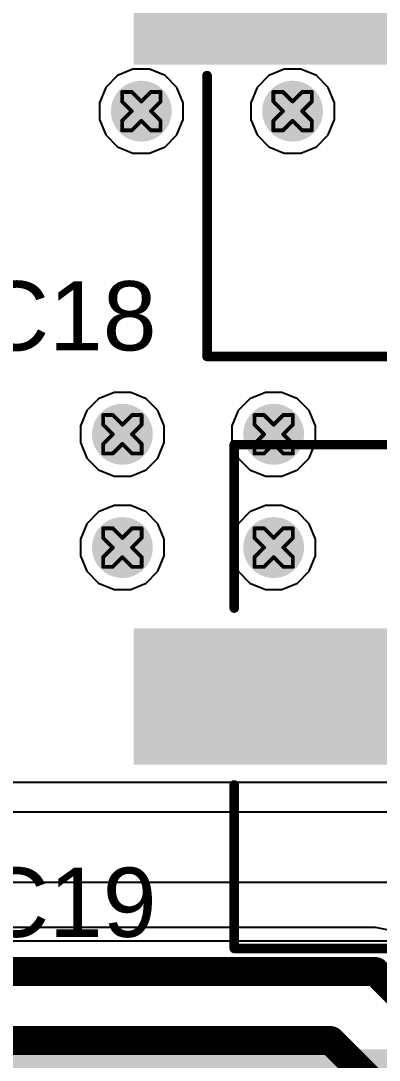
# Model space of a CAD drawing. Header units: inches. Extents: x 0 to 5379, y 0 to 5429.
# Drawn here: x 212 to 216.74, y 156.41 to 170.14 of the extents above; entities that cross this region are included whole.
import ezdxf

# ---------------------------------------------------------------- set-up
doc = ezdxf.new("R2010")
doc.units = ezdxf.units.IN
for name, color, linetype in [('Bottom Layer', 5, 'Continuous'), ('Bottom Solder', 6, 'Continuous'), ('Drill Drawing', 1, 'Continuous'), ('GND01', 16, 'Continuous'), ('GND02', 76, 'Continuous'), ('PWR', 156, 'Continuous'), ('SIG 01', 90, 'Continuous'), ('Top Layer', 1, 'Continuous'), ('Top Overlay', 2, 'Continuous'), ('Top Paste', 8, 'Continuous'), ('Top Solder', 216, 'Continuous'), ('Via Holes', 16, 'Continuous')]:
    doc.layers.add(name, color=color, linetype=linetype)
doc.styles.add('Arial', font='', dxfattribs={"height": 0.2})
doc.styles.get('Arial').set_extended_font_data('Arial')

# ---------------------------------------------------------------- blocks, each defined once
blk = doc.blocks.new('RVT1H470M0607_1090')
at = {"layer": 'Top Layer'}
for points in [[(-4.55, 0.8), (-1.05, 0.8), (-1.05, -0.8), (-4.55, -0.8)], [(1.05, 0.8), (4.55, 0.8), (4.55, -0.8), (1.05, -0.8)]]:
    blk.add_hatch(color=1, dxfattribs=at).paths.add_polyline_path(points)
at = {"layer": 'Top Paste'}
for points in [[(-4.55, 0.8), (-1.05, 0.8), (-1.05, -0.8), (-4.55, -0.8)], [(1.05, 0.8), (4.55, 0.8), (4.55, -0.8), (1.05, -0.8)]]:
    blk.add_hatch(color=8, dxfattribs=at).paths.add_polyline_path(points)
at = {"layer": 'Top Solder'}
for points in [[(-4.652, 0.902), (-0.948, 0.902), (-0.948, -0.902), (-4.652, -0.902)], [(0.948, 0.902), (4.652, 0.902), (4.652, -0.902), (0.948, -0.902)]]:
    blk.add_hatch(color=216, dxfattribs=at).paths.add_polyline_path(points)
at = {"layer": 'Top Overlay'}
for points in [[(-1.835, 3.327, 0.127, 0.127, 0), (-3.333, 1.829, 0.127, 0.127, 0)], [(3.321, 3.327, 0.127, 0.127, 0), (-1.835, 3.327, 0.127, 0.127, 0)], [(3.321, 3.327, 0.127, 0.127, 0), (3.321, 1.168, 0.127, 0.127, 0)], [(-3.918, 1.727, 0.127, 0.127, 0), (-3.918, 1.016, 0.127, 0.127, 0)], [(-3.333, 1.829, 0.127, 0.127, 0), (-3.333, 1.321, 0.127, 0.127, 0)], [(-3.562, 1.372, 0.127, 0.127, 0), (-4.273, 1.372, 0.127, 0.127, 0)], [(3.321, -1.168, 0.127, 0.127, 0), (3.321, -3.327, 0.127, 0.127, 0)], [(-3.333, -1.321, 0.127, 0.127, 0), (-3.333, -1.829, 0.127, 0.127, 0)], [(-1.835, -3.327, 0.127, 0.127, 0), (-3.333, -1.829, 0.127, 0.127, 0)], [(3.321, -3.327, 0.127, 0.127, 0), (-1.835, -3.327, 0.127, 0.127, 0)]]:
    blk.add_lwpolyline(points, format="xyseb", dxfattribs=at)
for points in [[(-1.867, 3.327, 0.0635, 0.0635, 1), (-1.803, 3.327, 0.0635, 0.0635, 1)], [(-1.867, 3.327, 0.0635, 0.0635, 1), (-1.803, 3.327, 0.0635, 0.0635, 1)], [(3.29, 3.327, 0.0635, 0.0635, 1), (3.353, 3.327, 0.0635, 0.0635, 1)], [(3.29, 3.327, 0.0635, 0.0635, 1), (3.353, 3.327, 0.0635, 0.0635, 1)], [(-3.949, 1.727, 0.0635, 0.0635, 1), (-3.886, 1.727, 0.0635, 0.0635, 1)], [(-3.365, 1.829, 0.0635, 0.0635, 1), (-3.302, 1.829, 0.0635, 0.0635, 1)], [(-3.365, 1.829, 0.0635, 0.0635, 1), (-3.302, 1.829, 0.0635, 0.0635, 1)], [(-4.305, 1.372, 0.0635, 0.0635, 1), (-4.241, 1.372, 0.0635, 0.0635, 1)], [(-3.594, 1.372, 0.0635, 0.0635, 1), (-3.53, 1.372, 0.0635, 0.0635, 1)], [(-3.365, 1.321, 0.0635, 0.0635, 1), (-3.302, 1.321, 0.0635, 0.0635, 1)], [(3.29, 1.168, 0.0635, 0.0635, 1), (3.353, 1.168, 0.0635, 0.0635, 1)], [(-3.949, 1.016, 0.0635, 0.0635, 1), (-3.886, 1.016, 0.0635, 0.0635, 1)], [(3.29, -1.168, 0.0635, 0.0635, 1), (3.353, -1.168, 0.0635, 0.0635, 1)], [(-3.365, -1.321, 0.0635, 0.0635, 1), (-3.302, -1.321, 0.0635, 0.0635, 1)], [(-3.365, -1.829, 0.0635, 0.0635, 1), (-3.302, -1.829, 0.0635, 0.0635, 1)], [(-3.365, -1.829, 0.0635, 0.0635, 1), (-3.302, -1.829, 0.0635, 0.0635, 1)], [(-1.867, -3.327, 0.0635, 0.0635, 1), (-1.803, -3.327, 0.0635, 0.0635, 1)], [(-1.867, -3.327, 0.0635, 0.0635, 1), (-1.803, -3.327, 0.0635, 0.0635, 1)], [(3.29, -3.327, 0.0635, 0.0635, 1), (3.353, -3.327, 0.0635, 0.0635, 1)], [(3.29, -3.327, 0.0635, 0.0635, 1), (3.353, -3.327, 0.0635, 0.0635, 1)]]:
    blk.add_lwpolyline(points, format="xyseb", close=True, dxfattribs=at)
blk = doc.blocks.new('UCD_220_F_10__D___1091')
at = {"layer": 'Top Layer'}
for points in [[(-6, 1.25), (-2, 1.25), (-2, -1.25), (-6, -1.25)], [(2, 1.25), (6, 1.25), (6, -1.25), (2, -1.25)]]:
    blk.add_hatch(color=1, dxfattribs=at).paths.add_polyline_path(points)
at = {"layer": 'Top Paste'}
for points in [[(-6, 1.25), (-2, 1.25), (-2, -1.25), (-6, -1.25)], [(2, 1.25), (6, 1.25), (6, -1.25), (2, -1.25)]]:
    blk.add_hatch(color=8, dxfattribs=at).paths.add_polyline_path(points)
at = {"layer": 'Top Solder'}
for points in [[(-6.102, 1.352), (-1.898, 1.352), (-1.898, -1.352), (-6.102, -1.352)], [(1.898, 1.352), (6.102, 1.352), (6.102, -1.352), (1.898, -1.352)]]:
    blk.add_hatch(color=216, dxfattribs=at).paths.add_polyline_path(points)
at = {"layer": 'Top Overlay'}
for points in [[(-3.632, 5.207, 0.127, 0.127, 0), (-5.131, 3.708, 0.127, 0.127, 0)], [(5.131, 5.207, 0.127, 0.127, 0), (-3.632, 5.207, 0.127, 0.127, 0)], [(5.131, 5.207, 0.127, 0.127, 0), (5.131, 1.499, 0.127, 0.127, 0)], [(-5.131, 3.708, 0.127, 0.127, 0), (-5.131, 1.524, 0.127, 0.127, 0)], [(-5.664, 2.121, 0.127, 0.127, 0), (-5.664, 1.618, 0.127, 0.127, 0)], [(-5.392, 1.866, 0.127, 0.127, 0), (-5.946, 1.866, 0.127, 0.127, 0)], [(-5.131, -1.524, 0.127, 0.127, 0), (-5.131, -3.708, 0.127, 0.127, 0)], [(5.131, -1.499, 0.127, 0.127, 0), (5.131, -5.207, 0.127, 0.127, 0)], [(-3.632, -5.207, 0.127, 0.127, 0), (-5.131, -3.708, 0.127, 0.127, 0)], [(5.131, -5.207, 0.127, 0.127, 0), (-3.632, -5.207, 0.127, 0.127, 0)]]:
    blk.add_lwpolyline(points, format="xyseb", dxfattribs=at)
for points in [[(-3.664, 5.207, 0.0635, 0.0635, 1), (-3.6, 5.207, 0.0635, 0.0635, 1)], [(-3.664, 5.207, 0.0635, 0.0635, 1), (-3.6, 5.207, 0.0635, 0.0635, 1)], [(5.099, 5.207, 0.0635, 0.0635, 1), (5.163, 5.207, 0.0635, 0.0635, 1)], [(5.099, 5.207, 0.0635, 0.0635, 1), (5.163, 5.207, 0.0635, 0.0635, 1)], [(-5.163, 3.708, 0.0635, 0.0635, 1), (-5.099, 3.708, 0.0635, 0.0635, 1)], [(-5.163, 3.708, 0.0635, 0.0635, 1), (-5.099, 3.708, 0.0635, 0.0635, 1)], [(-5.696, 2.121, 0.0635, 0.0635, 1), (-5.632, 2.121, 0.0635, 0.0635, 1)], [(-5.977, 1.866, 0.0635, 0.0635, 1), (-5.914, 1.866, 0.0635, 0.0635, 1)], [(-5.424, 1.866, 0.0635, 0.0635, 1), (-5.36, 1.866, 0.0635, 0.0635, 1)], [(-5.696, 1.618, 0.0635, 0.0635, 1), (-5.632, 1.618, 0.0635, 0.0635, 1)], [(-5.163, 1.524, 0.0635, 0.0635, 1), (-5.099, 1.524, 0.0635, 0.0635, 1)], [(5.099, 1.499, 0.0635, 0.0635, 1), (5.163, 1.499, 0.0635, 0.0635, 1)], [(-5.163, -1.524, 0.0635, 0.0635, 1), (-5.099, -1.524, 0.0635, 0.0635, 1)], [(5.099, -1.499, 0.0635, 0.0635, 1), (5.163, -1.499, 0.0635, 0.0635, 1)], [(-5.163, -3.708, 0.0635, 0.0635, 1), (-5.099, -3.708, 0.0635, 0.0635, 1)], [(-5.163, -3.708, 0.0635, 0.0635, 1), (-5.099, -3.708, 0.0635, 0.0635, 1)], [(-3.664, -5.207, 0.0635, 0.0635, 1), (-3.6, -5.207, 0.0635, 0.0635, 1)], [(-3.664, -5.207, 0.0635, 0.0635, 1), (-3.6, -5.207, 0.0635, 0.0635, 1)], [(5.099, -5.207, 0.0635, 0.0635, 1), (5.163, -5.207, 0.0635, 0.0635, 1)], [(5.099, -5.207, 0.0635, 0.0635, 1), (5.163, -5.207, 0.0635, 0.0635, 1)]]:
    blk.add_lwpolyline(points, format="xyseb", close=True, dxfattribs=at)

msp = doc.modelspace()

# ---------------------------------------------------------------- hatches: boundary and pattern name
at = {"layer": 'Bottom Layer'}
h = msp.add_hatch(color=5, dxfattribs=at)
edge = h.paths.add_edge_path()
edge.add_arc((213.597, 168.946), 0.3, 0, 360)
h = msp.add_hatch(color=5, dxfattribs=at)
edge = h.paths.add_edge_path()
edge.add_arc((215.597, 168.946), 0.3, 0, 360)
h = msp.add_hatch(color=5, dxfattribs=at)
edge = h.paths.add_edge_path()
edge.add_arc((213.347, 164.678), 0.3, 0, 360)
h = msp.add_hatch(color=5, dxfattribs=at)
edge = h.paths.add_edge_path()
edge.add_arc((215.347, 164.678), 0.3, 0, 360)
h = msp.add_hatch(color=5, dxfattribs=at)
edge = h.paths.add_edge_path()
edge.add_arc((213.347, 163.182), 0.3, 0, 360)
h = msp.add_hatch(color=5, dxfattribs=at)
edge = h.paths.add_edge_path()
edge.add_arc((215.347, 163.182), 0.3, 0, 360)
at = {"layer": 'Bottom Solder'}
h = msp.add_hatch(color=6, dxfattribs=at)
edge = h.paths.add_edge_path()
edge.add_arc((213.597, 168.946), 0.402, 0, 360)
h = msp.add_hatch(color=6, dxfattribs=at)
edge = h.paths.add_edge_path()
edge.add_arc((215.597, 168.946), 0.402, 0, 360)
h = msp.add_hatch(color=6, dxfattribs=at)
edge = h.paths.add_edge_path()
edge.add_arc((213.347, 164.678), 0.402, 0, 360)
h = msp.add_hatch(color=6, dxfattribs=at)
edge = h.paths.add_edge_path()
edge.add_arc((215.347, 164.678), 0.402, 0, 360)
h = msp.add_hatch(color=6, dxfattribs=at)
edge = h.paths.add_edge_path()
edge.add_arc((213.347, 163.182), 0.402, 0, 360)
h = msp.add_hatch(color=6, dxfattribs=at)
edge = h.paths.add_edge_path()
edge.add_arc((215.347, 163.182), 0.402, 0, 360)
msp.add_hatch(color=6, dxfattribs=at).paths.add_polyline_path([(191.321, 149.166), (306.197, 149.166), (306.197, 156.552), (191.321, 156.552)])
at = {"layer": 'GND01'}
h = msp.add_hatch(color=16, dxfattribs=at)
edge = h.paths.add_edge_path()
edge.add_arc((213.597, 168.946), 0.3, 0, 360)
h = msp.add_hatch(color=16, dxfattribs=at)
edge = h.paths.add_edge_path()
edge.add_arc((215.597, 168.946), 0.3, 0, 360)
h = msp.add_hatch(color=16, dxfattribs=at)
edge = h.paths.add_edge_path()
edge.add_arc((213.347, 164.678), 0.3, 0, 360)
h = msp.add_hatch(color=16, dxfattribs=at)
edge = h.paths.add_edge_path()
edge.add_arc((215.347, 164.678), 0.3, 0, 360)
h = msp.add_hatch(color=16, dxfattribs=at)
edge = h.paths.add_edge_path()
edge.add_arc((213.347, 163.182), 0.3, 0, 360)
h = msp.add_hatch(color=16, dxfattribs=at)
edge = h.paths.add_edge_path()
edge.add_arc((215.347, 163.182), 0.3, 0, 360)
at = {"layer": 'GND02'}
h = msp.add_hatch(color=76, dxfattribs=at)
edge = h.paths.add_edge_path()
edge.add_arc((213.597, 168.946), 0.3, 0, 360)
h = msp.add_hatch(color=76, dxfattribs=at)
edge = h.paths.add_edge_path()
edge.add_arc((215.597, 168.946), 0.3, 0, 360)
h = msp.add_hatch(color=76, dxfattribs=at)
edge = h.paths.add_edge_path()
edge.add_arc((213.347, 164.678), 0.3, 0, 360)
h = msp.add_hatch(color=76, dxfattribs=at)
edge = h.paths.add_edge_path()
edge.add_arc((215.347, 164.678), 0.3, 0, 360)
h = msp.add_hatch(color=76, dxfattribs=at)
edge = h.paths.add_edge_path()
edge.add_arc((213.347, 163.182), 0.3, 0, 360)
h = msp.add_hatch(color=76, dxfattribs=at)
edge = h.paths.add_edge_path()
edge.add_arc((215.347, 163.182), 0.3, 0, 360)
at = {"layer": 'PWR'}
h = msp.add_hatch(color=156, dxfattribs=at)
edge = h.paths.add_edge_path()
edge.add_arc((213.597, 168.946), 0.3, 0, 360)
h = msp.add_hatch(color=156, dxfattribs=at)
edge = h.paths.add_edge_path()
edge.add_arc((215.597, 168.946), 0.3, 0, 360)
h = msp.add_hatch(color=156, dxfattribs=at)
edge = h.paths.add_edge_path()
edge.add_arc((213.347, 164.678), 0.3, 0, 360)
h = msp.add_hatch(color=156, dxfattribs=at)
edge = h.paths.add_edge_path()
edge.add_arc((215.347, 164.678), 0.3, 0, 360)
h = msp.add_hatch(color=156, dxfattribs=at)
edge = h.paths.add_edge_path()
edge.add_arc((213.347, 163.182), 0.3, 0, 360)
h = msp.add_hatch(color=156, dxfattribs=at)
edge = h.paths.add_edge_path()
edge.add_arc((215.347, 163.182), 0.3, 0, 360)
at = {"layer": 'SIG 01'}
h = msp.add_hatch(color=90, dxfattribs=at)
edge = h.paths.add_edge_path()
edge.add_arc((213.597, 168.946), 0.3, 0, 360)
h = msp.add_hatch(color=90, dxfattribs=at)
edge = h.paths.add_edge_path()
edge.add_arc((215.597, 168.946), 0.3, 0, 360)
h = msp.add_hatch(color=90, dxfattribs=at)
edge = h.paths.add_edge_path()
edge.add_arc((213.347, 164.678), 0.3, 0, 360)
h = msp.add_hatch(color=90, dxfattribs=at)
edge = h.paths.add_edge_path()
edge.add_arc((215.347, 164.678), 0.3, 0, 360)
h = msp.add_hatch(color=90, dxfattribs=at)
edge = h.paths.add_edge_path()
edge.add_arc((213.347, 163.182), 0.3, 0, 360)
h = msp.add_hatch(color=90, dxfattribs=at)
edge = h.paths.add_edge_path()
edge.add_arc((215.347, 163.182), 0.3, 0, 360)
at = {"layer": 'Top Layer'}
h = msp.add_hatch(color=1, dxfattribs=at)
edge = h.paths.add_edge_path()
edge.add_arc((213.597, 168.946), 0.3, 0, 360)
h = msp.add_hatch(color=1, dxfattribs=at)
edge = h.paths.add_edge_path()
edge.add_arc((215.597, 168.946), 0.3, 0, 360)
h = msp.add_hatch(color=1, dxfattribs=at)
edge = h.paths.add_edge_path()
edge.add_arc((213.347, 164.678), 0.3, 0, 360)
h = msp.add_hatch(color=1, dxfattribs=at)
edge = h.paths.add_edge_path()
edge.add_arc((215.347, 164.678), 0.3, 0, 360)
h = msp.add_hatch(color=1, dxfattribs=at)
edge = h.paths.add_edge_path()
edge.add_arc((213.347, 163.182), 0.3, 0, 360)
h = msp.add_hatch(color=1, dxfattribs=at)
edge = h.paths.add_edge_path()
edge.add_arc((215.347, 163.182), 0.3, 0, 360)
at = {"layer": 'Top Solder'}
h = msp.add_hatch(color=216, dxfattribs=at)
edge = h.paths.add_edge_path()
edge.add_arc((213.597, 168.946), 0.402, 0, 360)
h = msp.add_hatch(color=216, dxfattribs=at)
edge = h.paths.add_edge_path()
edge.add_arc((215.597, 168.946), 0.402, 0, 360)
h = msp.add_hatch(color=216, dxfattribs=at)
edge = h.paths.add_edge_path()
edge.add_arc((213.347, 164.678), 0.402, 0, 360)
h = msp.add_hatch(color=216, dxfattribs=at)
edge = h.paths.add_edge_path()
edge.add_arc((215.347, 164.678), 0.402, 0, 360)
h = msp.add_hatch(color=216, dxfattribs=at)
edge = h.paths.add_edge_path()
edge.add_arc((213.347, 163.182), 0.402, 0, 360)
h = msp.add_hatch(color=216, dxfattribs=at)
edge = h.paths.add_edge_path()
edge.add_arc((215.347, 163.182), 0.402, 0, 360)
at = {"layer": 'Via Holes'}
h = msp.add_hatch(color=7, dxfattribs=at)
edge = h.paths.add_edge_path()
edge.add_arc((213.597, 168.946), 0.15, 0, 360)
h = msp.add_hatch(color=7, dxfattribs=at)
edge = h.paths.add_edge_path()
edge.add_arc((215.597, 168.946), 0.15, 0, 360)
h = msp.add_hatch(color=7, dxfattribs=at)
edge = h.paths.add_edge_path()
edge.add_arc((213.347, 164.678), 0.15, 0, 360)
h = msp.add_hatch(color=7, dxfattribs=at)
edge = h.paths.add_edge_path()
edge.add_arc((215.347, 164.678), 0.15, 0, 360)
h = msp.add_hatch(color=7, dxfattribs=at)
edge = h.paths.add_edge_path()
edge.add_arc((213.347, 163.182), 0.15, 0, 360)
h = msp.add_hatch(color=7, dxfattribs=at)
edge = h.paths.add_edge_path()
edge.add_arc((215.347, 163.182), 0.15, 0, 360)

# ---------------------------------------------------------------- linework, layer by layer
at = {"layer": 'Bottom Layer'}
for p, q in [((217.443, 158.757), (190.729, 158.757)), ((190.729, 157.988), (218.211, 157.988))]:
    msp.add_line(p, q, dxfattribs=at)
at = {"layer": 'Drill Drawing'}
for points in [[(213.343, 169.073, 0.0508, 0.0508, 0), (213.343, 169.2, 0.0508, 0.0508, 0)], [(213.343, 169.2, 0.0508, 0.0508, 0), (213.47, 169.2, 0.0508, 0.0508, 0)], [(213.47, 169.2, 0.0508, 0.0508, 0), (213.597, 169.073, 0.0508, 0.0508, 0)], [(213.597, 169.073, 0.0508, 0.0508, 0), (213.724, 169.2, 0.0508, 0.0508, 0)], [(213.724, 169.2, 0.0508, 0.0508, 0), (213.851, 169.2, 0.0508, 0.0508, 0)], [(213.851, 169.073, 0.0508, 0.0508, 0), (213.851, 169.2, 0.0508, 0.0508, 0)], [(215.343, 169.073, 0.0508, 0.0508, 0), (215.343, 169.2, 0.0508, 0.0508, 0)], [(215.343, 169.2, 0.0508, 0.0508, 0), (215.47, 169.2, 0.0508, 0.0508, 0)], [(215.47, 169.2, 0.0508, 0.0508, 0), (215.597, 169.073, 0.0508, 0.0508, 0)], [(215.597, 169.073, 0.0508, 0.0508, 0), (215.724, 169.2, 0.0508, 0.0508, 0)], [(215.724, 169.2, 0.0508, 0.0508, 0), (215.851, 169.2, 0.0508, 0.0508, 0)], [(215.851, 169.073, 0.0508, 0.0508, 0), (215.851, 169.2, 0.0508, 0.0508, 0)], [(213.343, 169.073, 0.0508, 0.0508, 0), (213.47, 168.946, 0.0508, 0.0508, 0)], [(213.724, 168.946, 0.0508, 0.0508, 0), (213.851, 169.073, 0.0508, 0.0508, 0)], [(215.343, 169.073, 0.0508, 0.0508, 0), (215.47, 168.946, 0.0508, 0.0508, 0)], [(215.724, 168.946, 0.0508, 0.0508, 0), (215.851, 169.073, 0.0508, 0.0508, 0)], [(213.343, 168.819, 0.0508, 0.0508, 0), (213.47, 168.946, 0.0508, 0.0508, 0)], [(213.724, 168.946, 0.0508, 0.0508, 0), (213.851, 168.819, 0.0508, 0.0508, 0)], [(215.343, 168.819, 0.0508, 0.0508, 0), (215.47, 168.946, 0.0508, 0.0508, 0)], [(215.724, 168.946, 0.0508, 0.0508, 0), (215.851, 168.819, 0.0508, 0.0508, 0)], [(213.343, 168.692, 0.0508, 0.0508, 0), (213.343, 168.819, 0.0508, 0.0508, 0)], [(213.47, 168.692, 0.0508, 0.0508, 0), (213.597, 168.819, 0.0508, 0.0508, 0)], [(213.597, 168.819, 0.0508, 0.0508, 0), (213.724, 168.692, 0.0508, 0.0508, 0)], [(213.851, 168.692, 0.0508, 0.0508, 0), (213.851, 168.819, 0.0508, 0.0508, 0)], [(215.343, 168.692, 0.0508, 0.0508, 0), (215.343, 168.819, 0.0508, 0.0508, 0)], [(215.47, 168.692, 0.0508, 0.0508, 0), (215.597, 168.819, 0.0508, 0.0508, 0)], [(215.597, 168.819, 0.0508, 0.0508, 0), (215.724, 168.692, 0.0508, 0.0508, 0)], [(215.851, 168.692, 0.0508, 0.0508, 0), (215.851, 168.819, 0.0508, 0.0508, 0)], [(213.343, 168.692, 0.0508, 0.0508, 0), (213.47, 168.692, 0.0508, 0.0508, 0)], [(213.724, 168.692, 0.0508, 0.0508, 0), (213.851, 168.692, 0.0508, 0.0508, 0)], [(215.343, 168.692, 0.0508, 0.0508, 0), (215.47, 168.692, 0.0508, 0.0508, 0)], [(215.724, 168.692, 0.0508, 0.0508, 0), (215.851, 168.692, 0.0508, 0.0508, 0)], [(213.093, 164.805, 0.0508, 0.0508, 0), (213.093, 164.932, 0.0508, 0.0508, 0)], [(213.093, 164.932, 0.0508, 0.0508, 0), (213.22, 164.932, 0.0508, 0.0508, 0)], [(213.22, 164.932, 0.0508, 0.0508, 0), (213.347, 164.805, 0.0508, 0.0508, 0)], [(213.347, 164.805, 0.0508, 0.0508, 0), (213.474, 164.932, 0.0508, 0.0508, 0)], [(213.474, 164.932, 0.0508, 0.0508, 0), (213.601, 164.932, 0.0508, 0.0508, 0)], [(213.601, 164.805, 0.0508, 0.0508, 0), (213.601, 164.932, 0.0508, 0.0508, 0)], [(215.093, 164.805, 0.0508, 0.0508, 0), (215.093, 164.932, 0.0508, 0.0508, 0)], [(215.093, 164.932, 0.0508, 0.0508, 0), (215.22, 164.932, 0.0508, 0.0508, 0)], [(215.22, 164.932, 0.0508, 0.0508, 0), (215.347, 164.805, 0.0508, 0.0508, 0)], [(215.347, 164.805, 0.0508, 0.0508, 0), (215.474, 164.932, 0.0508, 0.0508, 0)], [(215.474, 164.932, 0.0508, 0.0508, 0), (215.601, 164.932, 0.0508, 0.0508, 0)], [(215.601, 164.805, 0.0508, 0.0508, 0), (215.601, 164.932, 0.0508, 0.0508, 0)], [(213.093, 164.805, 0.0508, 0.0508, 0), (213.22, 164.678, 0.0508, 0.0508, 0)], [(213.474, 164.678, 0.0508, 0.0508, 0), (213.601, 164.805, 0.0508, 0.0508, 0)], [(215.093, 164.805, 0.0508, 0.0508, 0), (215.22, 164.678, 0.0508, 0.0508, 0)], [(215.474, 164.678, 0.0508, 0.0508, 0), (215.601, 164.805, 0.0508, 0.0508, 0)], [(213.093, 164.551, 0.0508, 0.0508, 0), (213.22, 164.678, 0.0508, 0.0508, 0)], [(213.474, 164.678, 0.0508, 0.0508, 0), (213.601, 164.551, 0.0508, 0.0508, 0)], [(215.093, 164.551, 0.0508, 0.0508, 0), (215.22, 164.678, 0.0508, 0.0508, 0)], [(215.474, 164.678, 0.0508, 0.0508, 0), (215.601, 164.551, 0.0508, 0.0508, 0)], [(213.093, 164.424, 0.0508, 0.0508, 0), (213.093, 164.551, 0.0508, 0.0508, 0)], [(213.22, 164.424, 0.0508, 0.0508, 0), (213.347, 164.551, 0.0508, 0.0508, 0)], [(213.347, 164.551, 0.0508, 0.0508, 0), (213.474, 164.424, 0.0508, 0.0508, 0)], [(213.601, 164.424, 0.0508, 0.0508, 0), (213.601, 164.551, 0.0508, 0.0508, 0)], [(215.093, 164.424, 0.0508, 0.0508, 0), (215.093, 164.551, 0.0508, 0.0508, 0)], [(215.22, 164.424, 0.0508, 0.0508, 0), (215.347, 164.551, 0.0508, 0.0508, 0)], [(215.347, 164.551, 0.0508, 0.0508, 0), (215.474, 164.424, 0.0508, 0.0508, 0)], [(215.601, 164.424, 0.0508, 0.0508, 0), (215.601, 164.551, 0.0508, 0.0508, 0)], [(213.093, 164.424, 0.0508, 0.0508, 0), (213.22, 164.424, 0.0508, 0.0508, 0)], [(213.474, 164.424, 0.0508, 0.0508, 0), (213.601, 164.424, 0.0508, 0.0508, 0)], [(215.093, 164.424, 0.0508, 0.0508, 0), (215.22, 164.424, 0.0508, 0.0508, 0)], [(215.474, 164.424, 0.0508, 0.0508, 0), (215.601, 164.424, 0.0508, 0.0508, 0)], [(213.093, 163.309, 0.0508, 0.0508, 0), (213.093, 163.436, 0.0508, 0.0508, 0)], [(213.093, 163.436, 0.0508, 0.0508, 0), (213.22, 163.436, 0.0508, 0.0508, 0)], [(213.22, 163.436, 0.0508, 0.0508, 0), (213.347, 163.309, 0.0508, 0.0508, 0)], [(213.347, 163.309, 0.0508, 0.0508, 0), (213.474, 163.436, 0.0508, 0.0508, 0)], [(213.474, 163.436, 0.0508, 0.0508, 0), (213.601, 163.436, 0.0508, 0.0508, 0)], [(213.601, 163.309, 0.0508, 0.0508, 0), (213.601, 163.436, 0.0508, 0.0508, 0)], [(215.093, 163.309, 0.0508, 0.0508, 0), (215.093, 163.436, 0.0508, 0.0508, 0)], [(215.093, 163.436, 0.0508, 0.0508, 0), (215.22, 163.436, 0.0508, 0.0508, 0)], [(215.22, 163.436, 0.0508, 0.0508, 0), (215.347, 163.309, 0.0508, 0.0508, 0)], [(215.347, 163.309, 0.0508, 0.0508, 0), (215.474, 163.436, 0.0508, 0.0508, 0)], [(215.474, 163.436, 0.0508, 0.0508, 0), (215.601, 163.436, 0.0508, 0.0508, 0)], [(215.601, 163.309, 0.0508, 0.0508, 0), (215.601, 163.436, 0.0508, 0.0508, 0)], [(213.093, 163.309, 0.0508, 0.0508, 0), (213.22, 163.182, 0.0508, 0.0508, 0)], [(213.474, 163.182, 0.0508, 0.0508, 0), (213.601, 163.309, 0.0508, 0.0508, 0)], [(215.093, 163.309, 0.0508, 0.0508, 0), (215.22, 163.182, 0.0508, 0.0508, 0)], [(215.474, 163.182, 0.0508, 0.0508, 0), (215.601, 163.309, 0.0508, 0.0508, 0)], [(213.093, 163.055, 0.0508, 0.0508, 0), (213.22, 163.182, 0.0508, 0.0508, 0)], [(213.474, 163.182, 0.0508, 0.0508, 0), (213.601, 163.055, 0.0508, 0.0508, 0)], [(215.093, 163.055, 0.0508, 0.0508, 0), (215.22, 163.182, 0.0508, 0.0508, 0)], [(215.474, 163.182, 0.0508, 0.0508, 0), (215.601, 163.055, 0.0508, 0.0508, 0)], [(213.093, 162.928, 0.0508, 0.0508, 0), (213.093, 163.055, 0.0508, 0.0508, 0)], [(213.22, 162.928, 0.0508, 0.0508, 0), (213.347, 163.055, 0.0508, 0.0508, 0)], [(213.347, 163.055, 0.0508, 0.0508, 0), (213.474, 162.928, 0.0508, 0.0508, 0)], [(213.601, 162.928, 0.0508, 0.0508, 0), (213.601, 163.055, 0.0508, 0.0508, 0)], [(215.093, 162.928, 0.0508, 0.0508, 0), (215.093, 163.055, 0.0508, 0.0508, 0)], [(215.22, 162.928, 0.0508, 0.0508, 0), (215.347, 163.055, 0.0508, 0.0508, 0)], [(215.347, 163.055, 0.0508, 0.0508, 0), (215.474, 162.928, 0.0508, 0.0508, 0)], [(215.601, 162.928, 0.0508, 0.0508, 0), (215.601, 163.055, 0.0508, 0.0508, 0)], [(213.093, 162.928, 0.0508, 0.0508, 0), (213.22, 162.928, 0.0508, 0.0508, 0)], [(213.474, 162.928, 0.0508, 0.0508, 0), (213.601, 162.928, 0.0508, 0.0508, 0)], [(215.093, 162.928, 0.0508, 0.0508, 0), (215.22, 162.928, 0.0508, 0.0508, 0)], [(215.474, 162.928, 0.0508, 0.0508, 0), (215.601, 162.928, 0.0508, 0.0508, 0)]]:
    msp.add_lwpolyline(points, format="xyseb", dxfattribs=at)
for points in [[(213.33, 169.2, 0.0254, 0.0254, 1), (213.356, 169.2, 0.0254, 0.0254, 1)], [(213.33, 169.2, 0.0254, 0.0254, 1), (213.356, 169.2, 0.0254, 0.0254, 1)], [(213.457, 169.2, 0.0254, 0.0254, 1), (213.483, 169.2, 0.0254, 0.0254, 1)], [(213.457, 169.2, 0.0254, 0.0254, 1), (213.483, 169.2, 0.0254, 0.0254, 1)], [(213.711, 169.2, 0.0254, 0.0254, 1), (213.737, 169.2, 0.0254, 0.0254, 1)], [(213.711, 169.2, 0.0254, 0.0254, 1), (213.737, 169.2, 0.0254, 0.0254, 1)], [(213.838, 169.2, 0.0254, 0.0254, 1), (213.864, 169.2, 0.0254, 0.0254, 1)], [(213.838, 169.2, 0.0254, 0.0254, 1), (213.864, 169.2, 0.0254, 0.0254, 1)], [(215.33, 169.2, 0.0254, 0.0254, 1), (215.356, 169.2, 0.0254, 0.0254, 1)], [(215.33, 169.2, 0.0254, 0.0254, 1), (215.356, 169.2, 0.0254, 0.0254, 1)], [(215.457, 169.2, 0.0254, 0.0254, 1), (215.483, 169.2, 0.0254, 0.0254, 1)], [(215.457, 169.2, 0.0254, 0.0254, 1), (215.483, 169.2, 0.0254, 0.0254, 1)], [(215.711, 169.2, 0.0254, 0.0254, 1), (215.737, 169.2, 0.0254, 0.0254, 1)], [(215.711, 169.2, 0.0254, 0.0254, 1), (215.737, 169.2, 0.0254, 0.0254, 1)], [(215.838, 169.2, 0.0254, 0.0254, 1), (215.864, 169.2, 0.0254, 0.0254, 1)], [(215.838, 169.2, 0.0254, 0.0254, 1), (215.864, 169.2, 0.0254, 0.0254, 1)], [(213.33, 169.073, 0.0254, 0.0254, 1), (213.356, 169.073, 0.0254, 0.0254, 1)], [(213.33, 169.073, 0.0254, 0.0254, 1), (213.356, 169.073, 0.0254, 0.0254, 1)], [(213.584, 169.073, 0.0254, 0.0254, 1), (213.61, 169.073, 0.0254, 0.0254, 1)], [(213.584, 169.073, 0.0254, 0.0254, 1), (213.61, 169.073, 0.0254, 0.0254, 1)], [(213.838, 169.073, 0.0254, 0.0254, 1), (213.864, 169.073, 0.0254, 0.0254, 1)], [(213.838, 169.073, 0.0254, 0.0254, 1), (213.864, 169.073, 0.0254, 0.0254, 1)], [(215.33, 169.073, 0.0254, 0.0254, 1), (215.356, 169.073, 0.0254, 0.0254, 1)], [(215.33, 169.073, 0.0254, 0.0254, 1), (215.356, 169.073, 0.0254, 0.0254, 1)], [(215.584, 169.073, 0.0254, 0.0254, 1), (215.61, 169.073, 0.0254, 0.0254, 1)], [(215.584, 169.073, 0.0254, 0.0254, 1), (215.61, 169.073, 0.0254, 0.0254, 1)], [(215.838, 169.073, 0.0254, 0.0254, 1), (215.864, 169.073, 0.0254, 0.0254, 1)], [(215.838, 169.073, 0.0254, 0.0254, 1), (215.864, 169.073, 0.0254, 0.0254, 1)], [(213.457, 168.946, 0.0254, 0.0254, 1), (213.483, 168.946, 0.0254, 0.0254, 1)], [(213.457, 168.946, 0.0254, 0.0254, 1), (213.483, 168.946, 0.0254, 0.0254, 1)], [(213.711, 168.946, 0.0254, 0.0254, 1), (213.737, 168.946, 0.0254, 0.0254, 1)], [(213.711, 168.946, 0.0254, 0.0254, 1), (213.737, 168.946, 0.0254, 0.0254, 1)], [(215.457, 168.946, 0.0254, 0.0254, 1), (215.483, 168.946, 0.0254, 0.0254, 1)], [(215.457, 168.946, 0.0254, 0.0254, 1), (215.483, 168.946, 0.0254, 0.0254, 1)], [(215.711, 168.946, 0.0254, 0.0254, 1), (215.737, 168.946, 0.0254, 0.0254, 1)], [(215.711, 168.946, 0.0254, 0.0254, 1), (215.737, 168.946, 0.0254, 0.0254, 1)], [(213.33, 168.819, 0.0254, 0.0254, 1), (213.356, 168.819, 0.0254, 0.0254, 1)], [(213.33, 168.819, 0.0254, 0.0254, 1), (213.356, 168.819, 0.0254, 0.0254, 1)], [(213.584, 168.819, 0.0254, 0.0254, 1), (213.61, 168.819, 0.0254, 0.0254, 1)], [(213.584, 168.819, 0.0254, 0.0254, 1), (213.61, 168.819, 0.0254, 0.0254, 1)], [(213.838, 168.819, 0.0254, 0.0254, 1), (213.864, 168.819, 0.0254, 0.0254, 1)], [(213.838, 168.819, 0.0254, 0.0254, 1), (213.864, 168.819, 0.0254, 0.0254, 1)], [(215.33, 168.819, 0.0254, 0.0254, 1), (215.356, 168.819, 0.0254, 0.0254, 1)], [(215.33, 168.819, 0.0254, 0.0254, 1), (215.356, 168.819, 0.0254, 0.0254, 1)], [(215.584, 168.819, 0.0254, 0.0254, 1), (215.61, 168.819, 0.0254, 0.0254, 1)], [(215.584, 168.819, 0.0254, 0.0254, 1), (215.61, 168.819, 0.0254, 0.0254, 1)], [(215.838, 168.819, 0.0254, 0.0254, 1), (215.864, 168.819, 0.0254, 0.0254, 1)], [(215.838, 168.819, 0.0254, 0.0254, 1), (215.864, 168.819, 0.0254, 0.0254, 1)], [(213.33, 168.692, 0.0254, 0.0254, 1), (213.356, 168.692, 0.0254, 0.0254, 1)], [(213.33, 168.692, 0.0254, 0.0254, 1), (213.356, 168.692, 0.0254, 0.0254, 1)], [(213.457, 168.692, 0.0254, 0.0254, 1), (213.483, 168.692, 0.0254, 0.0254, 1)], [(213.457, 168.692, 0.0254, 0.0254, 1), (213.483, 168.692, 0.0254, 0.0254, 1)], [(213.711, 168.692, 0.0254, 0.0254, 1), (213.737, 168.692, 0.0254, 0.0254, 1)], [(213.711, 168.692, 0.0254, 0.0254, 1), (213.737, 168.692, 0.0254, 0.0254, 1)], [(213.838, 168.692, 0.0254, 0.0254, 1), (213.864, 168.692, 0.0254, 0.0254, 1)], [(213.838, 168.692, 0.0254, 0.0254, 1), (213.864, 168.692, 0.0254, 0.0254, 1)], [(215.33, 168.692, 0.0254, 0.0254, 1), (215.356, 168.692, 0.0254, 0.0254, 1)], [(215.33, 168.692, 0.0254, 0.0254, 1), (215.356, 168.692, 0.0254, 0.0254, 1)], [(215.457, 168.692, 0.0254, 0.0254, 1), (215.483, 168.692, 0.0254, 0.0254, 1)], [(215.457, 168.692, 0.0254, 0.0254, 1), (215.483, 168.692, 0.0254, 0.0254, 1)], [(215.711, 168.692, 0.0254, 0.0254, 1), (215.737, 168.692, 0.0254, 0.0254, 1)], [(215.711, 168.692, 0.0254, 0.0254, 1), (215.737, 168.692, 0.0254, 0.0254, 1)], [(215.838, 168.692, 0.0254, 0.0254, 1), (215.864, 168.692, 0.0254, 0.0254, 1)], [(215.838, 168.692, 0.0254, 0.0254, 1), (215.864, 168.692, 0.0254, 0.0254, 1)], [(213.08, 164.932, 0.0254, 0.0254, 1), (213.106, 164.932, 0.0254, 0.0254, 1)], [(213.08, 164.932, 0.0254, 0.0254, 1), (213.106, 164.932, 0.0254, 0.0254, 1)], [(213.207, 164.932, 0.0254, 0.0254, 1), (213.233, 164.932, 0.0254, 0.0254, 1)], [(213.207, 164.932, 0.0254, 0.0254, 1), (213.233, 164.932, 0.0254, 0.0254, 1)], [(213.461, 164.932, 0.0254, 0.0254, 1), (213.487, 164.932, 0.0254, 0.0254, 1)], [(213.461, 164.932, 0.0254, 0.0254, 1), (213.487, 164.932, 0.0254, 0.0254, 1)], [(213.588, 164.932, 0.0254, 0.0254, 1), (213.614, 164.932, 0.0254, 0.0254, 1)], [(213.588, 164.932, 0.0254, 0.0254, 1), (213.614, 164.932, 0.0254, 0.0254, 1)], [(215.08, 164.932, 0.0254, 0.0254, 1), (215.106, 164.932, 0.0254, 0.0254, 1)], [(215.08, 164.932, 0.0254, 0.0254, 1), (215.106, 164.932, 0.0254, 0.0254, 1)], [(215.207, 164.932, 0.0254, 0.0254, 1), (215.233, 164.932, 0.0254, 0.0254, 1)], [(215.207, 164.932, 0.0254, 0.0254, 1), (215.233, 164.932, 0.0254, 0.0254, 1)], [(215.461, 164.932, 0.0254, 0.0254, 1), (215.487, 164.932, 0.0254, 0.0254, 1)], [(215.461, 164.932, 0.0254, 0.0254, 1), (215.487, 164.932, 0.0254, 0.0254, 1)], [(215.588, 164.932, 0.0254, 0.0254, 1), (215.614, 164.932, 0.0254, 0.0254, 1)], [(215.588, 164.932, 0.0254, 0.0254, 1), (215.614, 164.932, 0.0254, 0.0254, 1)], [(213.08, 164.805, 0.0254, 0.0254, 1), (213.106, 164.805, 0.0254, 0.0254, 1)], [(213.08, 164.805, 0.0254, 0.0254, 1), (213.106, 164.805, 0.0254, 0.0254, 1)], [(213.334, 164.805, 0.0254, 0.0254, 1), (213.36, 164.805, 0.0254, 0.0254, 1)], [(213.334, 164.805, 0.0254, 0.0254, 1), (213.36, 164.805, 0.0254, 0.0254, 1)], [(213.588, 164.805, 0.0254, 0.0254, 1), (213.614, 164.805, 0.0254, 0.0254, 1)], [(213.588, 164.805, 0.0254, 0.0254, 1), (213.614, 164.805, 0.0254, 0.0254, 1)], [(215.08, 164.805, 0.0254, 0.0254, 1), (215.106, 164.805, 0.0254, 0.0254, 1)], [(215.08, 164.805, 0.0254, 0.0254, 1), (215.106, 164.805, 0.0254, 0.0254, 1)], [(215.334, 164.805, 0.0254, 0.0254, 1), (215.36, 164.805, 0.0254, 0.0254, 1)], [(215.334, 164.805, 0.0254, 0.0254, 1), (215.36, 164.805, 0.0254, 0.0254, 1)], [(215.588, 164.805, 0.0254, 0.0254, 1), (215.614, 164.805, 0.0254, 0.0254, 1)], [(215.588, 164.805, 0.0254, 0.0254, 1), (215.614, 164.805, 0.0254, 0.0254, 1)], [(213.207, 164.678, 0.0254, 0.0254, 1), (213.233, 164.678, 0.0254, 0.0254, 1)], [(213.207, 164.678, 0.0254, 0.0254, 1), (213.233, 164.678, 0.0254, 0.0254, 1)], [(213.461, 164.678, 0.0254, 0.0254, 1), (213.487, 164.678, 0.0254, 0.0254, 1)], [(213.461, 164.678, 0.0254, 0.0254, 1), (213.487, 164.678, 0.0254, 0.0254, 1)], [(215.207, 164.678, 0.0254, 0.0254, 1), (215.233, 164.678, 0.0254, 0.0254, 1)], [(215.207, 164.678, 0.0254, 0.0254, 1), (215.233, 164.678, 0.0254, 0.0254, 1)], [(215.461, 164.678, 0.0254, 0.0254, 1), (215.487, 164.678, 0.0254, 0.0254, 1)], [(215.461, 164.678, 0.0254, 0.0254, 1), (215.487, 164.678, 0.0254, 0.0254, 1)], [(213.08, 164.551, 0.0254, 0.0254, 1), (213.106, 164.551, 0.0254, 0.0254, 1)], [(213.08, 164.551, 0.0254, 0.0254, 1), (213.106, 164.551, 0.0254, 0.0254, 1)], [(213.334, 164.551, 0.0254, 0.0254, 1), (213.36, 164.551, 0.0254, 0.0254, 1)], [(213.334, 164.551, 0.0254, 0.0254, 1), (213.36, 164.551, 0.0254, 0.0254, 1)], [(213.588, 164.551, 0.0254, 0.0254, 1), (213.614, 164.551, 0.0254, 0.0254, 1)], [(213.588, 164.551, 0.0254, 0.0254, 1), (213.614, 164.551, 0.0254, 0.0254, 1)], [(215.08, 164.551, 0.0254, 0.0254, 1), (215.106, 164.551, 0.0254, 0.0254, 1)], [(215.08, 164.551, 0.0254, 0.0254, 1), (215.106, 164.551, 0.0254, 0.0254, 1)], [(215.334, 164.551, 0.0254, 0.0254, 1), (215.36, 164.551, 0.0254, 0.0254, 1)], [(215.334, 164.551, 0.0254, 0.0254, 1), (215.36, 164.551, 0.0254, 0.0254, 1)], [(215.588, 164.551, 0.0254, 0.0254, 1), (215.614, 164.551, 0.0254, 0.0254, 1)], [(215.588, 164.551, 0.0254, 0.0254, 1), (215.614, 164.551, 0.0254, 0.0254, 1)], [(213.08, 164.424, 0.0254, 0.0254, 1), (213.106, 164.424, 0.0254, 0.0254, 1)], [(213.08, 164.424, 0.0254, 0.0254, 1), (213.106, 164.424, 0.0254, 0.0254, 1)], [(213.207, 164.424, 0.0254, 0.0254, 1), (213.233, 164.424, 0.0254, 0.0254, 1)], [(213.207, 164.424, 0.0254, 0.0254, 1), (213.233, 164.424, 0.0254, 0.0254, 1)], [(213.461, 164.424, 0.0254, 0.0254, 1), (213.487, 164.424, 0.0254, 0.0254, 1)], [(213.461, 164.424, 0.0254, 0.0254, 1), (213.487, 164.424, 0.0254, 0.0254, 1)], [(213.588, 164.424, 0.0254, 0.0254, 1), (213.614, 164.424, 0.0254, 0.0254, 1)], [(213.588, 164.424, 0.0254, 0.0254, 1), (213.614, 164.424, 0.0254, 0.0254, 1)], [(215.08, 164.424, 0.0254, 0.0254, 1), (215.106, 164.424, 0.0254, 0.0254, 1)], [(215.08, 164.424, 0.0254, 0.0254, 1), (215.106, 164.424, 0.0254, 0.0254, 1)], [(215.207, 164.424, 0.0254, 0.0254, 1), (215.233, 164.424, 0.0254, 0.0254, 1)], [(215.207, 164.424, 0.0254, 0.0254, 1), (215.233, 164.424, 0.0254, 0.0254, 1)], [(215.461, 164.424, 0.0254, 0.0254, 1), (215.487, 164.424, 0.0254, 0.0254, 1)], [(215.461, 164.424, 0.0254, 0.0254, 1), (215.487, 164.424, 0.0254, 0.0254, 1)], [(215.588, 164.424, 0.0254, 0.0254, 1), (215.614, 164.424, 0.0254, 0.0254, 1)], [(215.588, 164.424, 0.0254, 0.0254, 1), (215.614, 164.424, 0.0254, 0.0254, 1)], [(213.08, 163.436, 0.0254, 0.0254, 1), (213.106, 163.436, 0.0254, 0.0254, 1)], [(213.08, 163.436, 0.0254, 0.0254, 1), (213.106, 163.436, 0.0254, 0.0254, 1)], [(213.207, 163.436, 0.0254, 0.0254, 1), (213.233, 163.436, 0.0254, 0.0254, 1)], [(213.207, 163.436, 0.0254, 0.0254, 1), (213.233, 163.436, 0.0254, 0.0254, 1)], [(213.461, 163.436, 0.0254, 0.0254, 1), (213.487, 163.436, 0.0254, 0.0254, 1)], [(213.461, 163.436, 0.0254, 0.0254, 1), (213.487, 163.436, 0.0254, 0.0254, 1)], [(213.588, 163.436, 0.0254, 0.0254, 1), (213.614, 163.436, 0.0254, 0.0254, 1)], [(213.588, 163.436, 0.0254, 0.0254, 1), (213.614, 163.436, 0.0254, 0.0254, 1)], [(215.08, 163.436, 0.0254, 0.0254, 1), (215.106, 163.436, 0.0254, 0.0254, 1)], [(215.08, 163.436, 0.0254, 0.0254, 1), (215.106, 163.436, 0.0254, 0.0254, 1)], [(215.207, 163.436, 0.0254, 0.0254, 1), (215.233, 163.436, 0.0254, 0.0254, 1)], [(215.207, 163.436, 0.0254, 0.0254, 1), (215.233, 163.436, 0.0254, 0.0254, 1)], [(215.461, 163.436, 0.0254, 0.0254, 1), (215.487, 163.436, 0.0254, 0.0254, 1)], [(215.461, 163.436, 0.0254, 0.0254, 1), (215.487, 163.436, 0.0254, 0.0254, 1)], [(215.588, 163.436, 0.0254, 0.0254, 1), (215.614, 163.436, 0.0254, 0.0254, 1)], [(215.588, 163.436, 0.0254, 0.0254, 1), (215.614, 163.436, 0.0254, 0.0254, 1)], [(213.08, 163.309, 0.0254, 0.0254, 1), (213.106, 163.309, 0.0254, 0.0254, 1)], [(213.08, 163.309, 0.0254, 0.0254, 1), (213.106, 163.309, 0.0254, 0.0254, 1)], [(213.334, 163.309, 0.0254, 0.0254, 1), (213.36, 163.309, 0.0254, 0.0254, 1)], [(213.334, 163.309, 0.0254, 0.0254, 1), (213.36, 163.309, 0.0254, 0.0254, 1)], [(213.588, 163.309, 0.0254, 0.0254, 1), (213.614, 163.309, 0.0254, 0.0254, 1)], [(213.588, 163.309, 0.0254, 0.0254, 1), (213.614, 163.309, 0.0254, 0.0254, 1)], [(215.08, 163.309, 0.0254, 0.0254, 1), (215.106, 163.309, 0.0254, 0.0254, 1)], [(215.08, 163.309, 0.0254, 0.0254, 1), (215.106, 163.309, 0.0254, 0.0254, 1)], [(215.334, 163.309, 0.0254, 0.0254, 1), (215.36, 163.309, 0.0254, 0.0254, 1)], [(215.334, 163.309, 0.0254, 0.0254, 1), (215.36, 163.309, 0.0254, 0.0254, 1)], [(215.588, 163.309, 0.0254, 0.0254, 1), (215.614, 163.309, 0.0254, 0.0254, 1)], [(215.588, 163.309, 0.0254, 0.0254, 1), (215.614, 163.309, 0.0254, 0.0254, 1)], [(213.207, 163.182, 0.0254, 0.0254, 1), (213.233, 163.182, 0.0254, 0.0254, 1)], [(213.207, 163.182, 0.0254, 0.0254, 1), (213.233, 163.182, 0.0254, 0.0254, 1)], [(213.461, 163.182, 0.0254, 0.0254, 1), (213.487, 163.182, 0.0254, 0.0254, 1)], [(213.461, 163.182, 0.0254, 0.0254, 1), (213.487, 163.182, 0.0254, 0.0254, 1)], [(215.207, 163.182, 0.0254, 0.0254, 1), (215.233, 163.182, 0.0254, 0.0254, 1)], [(215.207, 163.182, 0.0254, 0.0254, 1), (215.233, 163.182, 0.0254, 0.0254, 1)], [(215.461, 163.182, 0.0254, 0.0254, 1), (215.487, 163.182, 0.0254, 0.0254, 1)], [(215.461, 163.182, 0.0254, 0.0254, 1), (215.487, 163.182, 0.0254, 0.0254, 1)], [(213.08, 163.055, 0.0254, 0.0254, 1), (213.106, 163.055, 0.0254, 0.0254, 1)], [(213.08, 163.055, 0.0254, 0.0254, 1), (213.106, 163.055, 0.0254, 0.0254, 1)], [(213.334, 163.055, 0.0254, 0.0254, 1), (213.36, 163.055, 0.0254, 0.0254, 1)], [(213.334, 163.055, 0.0254, 0.0254, 1), (213.36, 163.055, 0.0254, 0.0254, 1)], [(213.588, 163.055, 0.0254, 0.0254, 1), (213.614, 163.055, 0.0254, 0.0254, 1)], [(213.588, 163.055, 0.0254, 0.0254, 1), (213.614, 163.055, 0.0254, 0.0254, 1)], [(215.08, 163.055, 0.0254, 0.0254, 1), (215.106, 163.055, 0.0254, 0.0254, 1)], [(215.08, 163.055, 0.0254, 0.0254, 1), (215.106, 163.055, 0.0254, 0.0254, 1)], [(215.334, 163.055, 0.0254, 0.0254, 1), (215.36, 163.055, 0.0254, 0.0254, 1)], [(215.334, 163.055, 0.0254, 0.0254, 1), (215.36, 163.055, 0.0254, 0.0254, 1)], [(215.588, 163.055, 0.0254, 0.0254, 1), (215.614, 163.055, 0.0254, 0.0254, 1)], [(215.588, 163.055, 0.0254, 0.0254, 1), (215.614, 163.055, 0.0254, 0.0254, 1)], [(213.08, 162.928, 0.0254, 0.0254, 1), (213.106, 162.928, 0.0254, 0.0254, 1)], [(213.08, 162.928, 0.0254, 0.0254, 1), (213.106, 162.928, 0.0254, 0.0254, 1)], [(213.207, 162.928, 0.0254, 0.0254, 1), (213.233, 162.928, 0.0254, 0.0254, 1)], [(213.207, 162.928, 0.0254, 0.0254, 1), (213.233, 162.928, 0.0254, 0.0254, 1)], [(213.461, 162.928, 0.0254, 0.0254, 1), (213.487, 162.928, 0.0254, 0.0254, 1)], [(213.461, 162.928, 0.0254, 0.0254, 1), (213.487, 162.928, 0.0254, 0.0254, 1)], [(213.588, 162.928, 0.0254, 0.0254, 1), (213.614, 162.928, 0.0254, 0.0254, 1)], [(213.588, 162.928, 0.0254, 0.0254, 1), (213.614, 162.928, 0.0254, 0.0254, 1)], [(215.08, 162.928, 0.0254, 0.0254, 1), (215.106, 162.928, 0.0254, 0.0254, 1)], [(215.08, 162.928, 0.0254, 0.0254, 1), (215.106, 162.928, 0.0254, 0.0254, 1)], [(215.207, 162.928, 0.0254, 0.0254, 1), (215.233, 162.928, 0.0254, 0.0254, 1)], [(215.207, 162.928, 0.0254, 0.0254, 1), (215.233, 162.928, 0.0254, 0.0254, 1)], [(215.461, 162.928, 0.0254, 0.0254, 1), (215.487, 162.928, 0.0254, 0.0254, 1)], [(215.461, 162.928, 0.0254, 0.0254, 1), (215.487, 162.928, 0.0254, 0.0254, 1)], [(215.588, 162.928, 0.0254, 0.0254, 1), (215.614, 162.928, 0.0254, 0.0254, 1)], [(215.588, 162.928, 0.0254, 0.0254, 1), (215.614, 162.928, 0.0254, 0.0254, 1)]]:
    msp.add_lwpolyline(points, format="xyseb", close=True, dxfattribs=at)
at = {"layer": 'PWR'}
for p, q in [((213.487, 169.5), (213.283, 169.416)), ((213.707, 169.5), (213.487, 169.5)), ((213.911, 169.416), (213.707, 169.5)), ((215.487, 169.5), (215.283, 169.416)), ((215.707, 169.5), (215.487, 169.5)), ((215.911, 169.416), (215.707, 169.5)), ((213.283, 169.416), (213.127, 169.26)), ((214.067, 169.26), (213.911, 169.416)), ((215.283, 169.416), (215.127, 169.26)), ((216.067, 169.26), (215.911, 169.416)), ((213.127, 169.26), (213.043, 169.056)), ((214.151, 169.056), (214.067, 169.26)), ((215.127, 169.26), (215.043, 169.056)), ((216.151, 169.056), (216.067, 169.26)), ((213.043, 169.056), (213.043, 168.836)), ((214.151, 168.836), (214.151, 169.056)), ((215.043, 169.056), (215.043, 168.836)), ((216.151, 168.836), (216.151, 169.056)), ((213.043, 168.836), (213.127, 168.632)), ((214.067, 168.632), (214.151, 168.836)), ((215.043, 168.836), (215.127, 168.632)), ((216.067, 168.632), (216.151, 168.836)), ((213.127, 168.632), (213.283, 168.476)), ((213.911, 168.476), (214.067, 168.632)), ((215.127, 168.632), (215.283, 168.476)), ((215.911, 168.476), (216.067, 168.632)), ((213.283, 168.476), (213.487, 168.392)), ((213.707, 168.392), (213.911, 168.476)), ((215.283, 168.476), (215.487, 168.392)), ((215.707, 168.392), (215.911, 168.476)), ((213.487, 168.392), (213.707, 168.392)), ((215.487, 168.392), (215.707, 168.392)), ((213.237, 165.232), (213.033, 165.148)), ((213.457, 165.232), (213.237, 165.232)), ((213.661, 165.148), (213.457, 165.232)), ((215.237, 165.232), (215.033, 165.148)), ((215.457, 165.232), (215.237, 165.232)), ((215.661, 165.148), (215.457, 165.232)), ((213.033, 165.148), (212.877, 164.992)), ((213.817, 164.992), (213.661, 165.148)), ((215.033, 165.148), (214.877, 164.992)), ((215.817, 164.992), (215.661, 165.148)), ((212.877, 164.992), (212.793, 164.788)), ((213.901, 164.788), (213.817, 164.992)), ((214.877, 164.992), (214.793, 164.788)), ((215.901, 164.788), (215.817, 164.992)), ((212.793, 164.788), (212.793, 164.568)), ((213.901, 164.568), (213.901, 164.788)), ((214.793, 164.788), (214.793, 164.568)), ((215.901, 164.568), (215.901, 164.788)), ((212.793, 164.568), (212.877, 164.364)), ((213.817, 164.364), (213.901, 164.568)), ((214.793, 164.568), (214.877, 164.364)), ((215.817, 164.364), (215.901, 164.568)), ((212.877, 164.364), (213.033, 164.209)), ((213.661, 164.209), (213.817, 164.364)), ((214.877, 164.364), (215.033, 164.209)), ((215.661, 164.209), (215.817, 164.364)), ((213.033, 164.209), (213.237, 164.124)), ((213.457, 164.124), (213.661, 164.209)), ((215.033, 164.209), (215.237, 164.124)), ((215.457, 164.124), (215.661, 164.209)), ((213.237, 164.124), (213.457, 164.124)), ((215.237, 164.124), (215.457, 164.124)), ((213.237, 163.736), (213.033, 163.652)), ((213.457, 163.736), (213.237, 163.736)), ((213.661, 163.652), (213.457, 163.736)), ((215.237, 163.736), (215.033, 163.652)), ((215.457, 163.736), (215.237, 163.736)), ((215.661, 163.652), (215.457, 163.736)), ((213.033, 163.652), (212.877, 163.496)), ((213.817, 163.496), (213.661, 163.652)), ((215.033, 163.652), (214.877, 163.496)), ((215.817, 163.496), (215.661, 163.652)), ((212.877, 163.496), (212.793, 163.292)), ((213.901, 163.292), (213.817, 163.496)), ((214.877, 163.496), (214.793, 163.292)), ((215.901, 163.292), (215.817, 163.496)), ((212.793, 163.292), (212.793, 163.072)), ((213.901, 163.072), (213.901, 163.292)), ((214.793, 163.292), (214.793, 163.072)), ((215.901, 163.072), (215.901, 163.292)), ((212.793, 163.072), (212.877, 162.868)), ((213.817, 162.868), (213.901, 163.072)), ((214.793, 163.072), (214.877, 162.868)), ((215.817, 162.868), (215.901, 163.072)), ((212.877, 162.868), (213.033, 162.713)), ((213.661, 162.713), (213.817, 162.868)), ((214.877, 162.868), (215.033, 162.713)), ((215.661, 162.713), (215.817, 162.868)), ((213.033, 162.713), (213.237, 162.628)), ((213.457, 162.628), (213.661, 162.713)), ((215.033, 162.713), (215.237, 162.628)), ((215.457, 162.628), (215.661, 162.713)), ((213.237, 162.628), (213.457, 162.628)), ((215.237, 162.628), (215.457, 162.628)), ((217.906, 160.078), (185.148, 160.078)), ((185.148, 159.69), (217.906, 159.69))]:
    msp.add_line(p, q, dxfattribs=at)
at = {"layer": 'SIG 01'}
for p, q in [((216.692, 158.164), (185.778, 158.164)), ((216.915, 158.12), (216.692, 158.164))]:
    msp.add_line(p, q, dxfattribs=at)
for points in [[(185.537, 157.582, 0.381, 0.381, 0), (216.692, 157.582, 0.381, 0.381, 0)], [(216.692, 157.582, 0.381, 0.381, 0), (224.03, 150.244, 0.381, 0.381, 0)], [(184.973, 156.67, 0.381, 0.381, 0), (216.1, 156.67, 0.381, 0.381, 0)], [(216.1, 156.67, 0.381, 0.381, 0), (222.938, 149.831, 0.381, 0.381, 0)]]:
    msp.add_lwpolyline(points, format="xyseb", dxfattribs=at)
for points in [[(216.597, 157.582, 0.191, 0.191, 1), (216.787, 157.582, 0.191, 0.191, 1)], [(216.597, 157.582, 0.191, 0.191, 1), (216.787, 157.582, 0.191, 0.191, 1)], [(216.004, 156.67, 0.191, 0.191, 1), (216.195, 156.67, 0.191, 0.191, 1)], [(216.004, 156.67, 0.191, 0.191, 1), (216.195, 156.67, 0.191, 0.191, 1)]]:
    msp.add_lwpolyline(points, format="xyseb", close=True, dxfattribs=at)

# ---------------------------------------------------------------- block references
at = {"rotation": 180}
for name, p in [('UCD_220_F_10__D___1091', (219.597, 170.914)), ('RVT1H470M0607_1090', (218.147, 161.214))]:
    msp.add_blockref(name, p, dxfattribs=at)

# ---------------------------------------------------------------- texts
at = {"layer": 'Top Overlay', "style": 'Arial'}
for s, p in [('C18', (211.455, 165.786)), ('C19', (211.455, 158.039))]:
    msp.add_text(s, height=0.9144, dxfattribs=at).set_placement(p)

doc.saveas('drawing.dxf')
